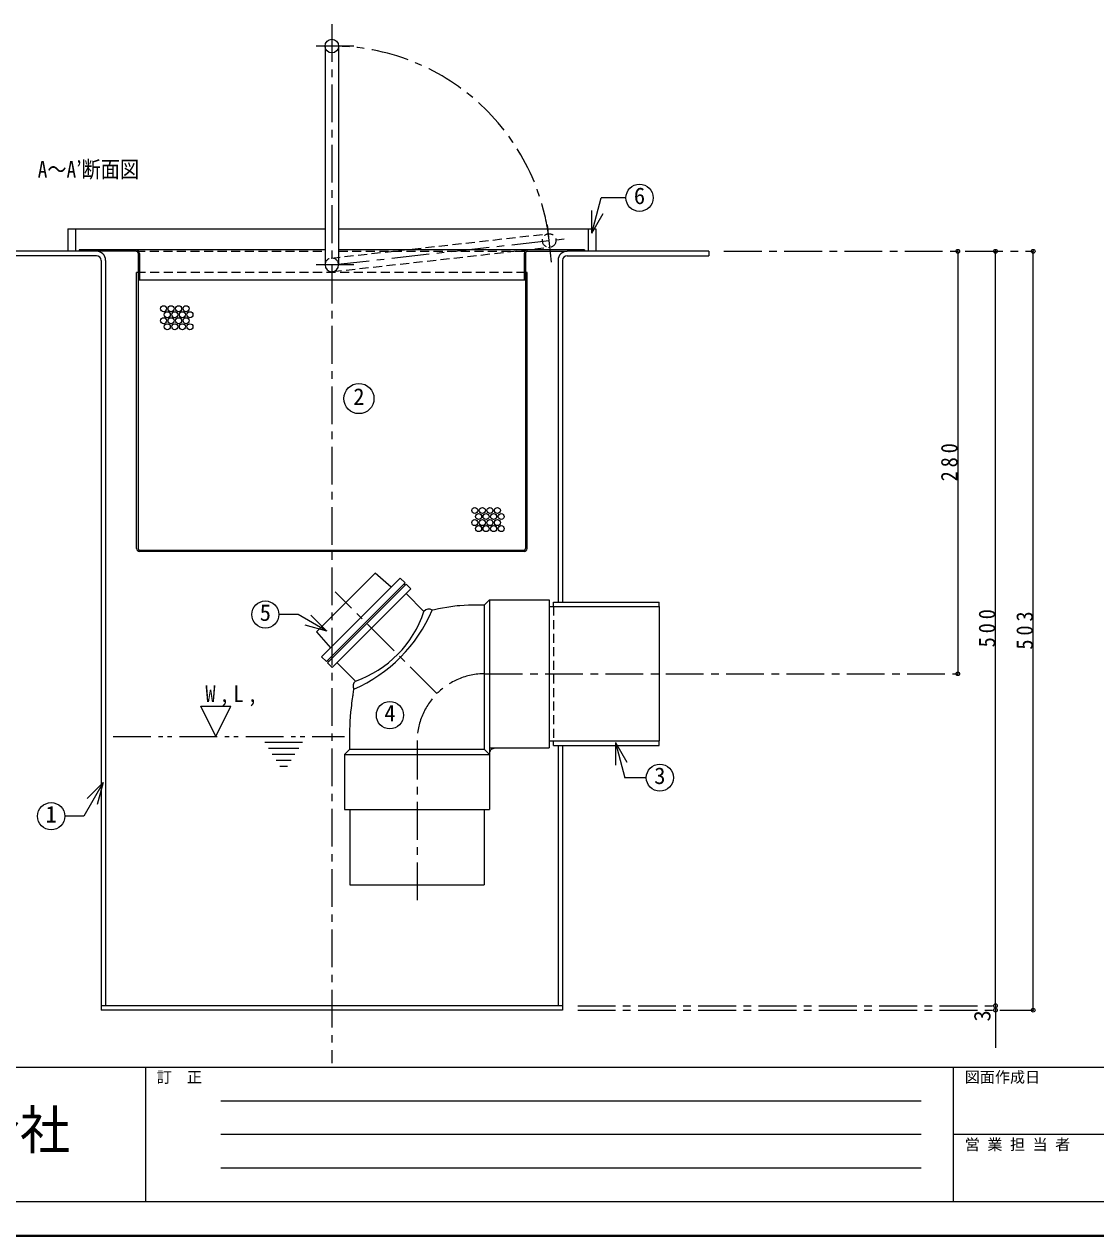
# Model space of a CAD drawing. Units: millimetres at full size, sheet at 1:5. Extents: x -1033 to 992, y -707 to 698.
# Drawn here: x -664 to 46, y -707 to 96 of the extents above; entities that cross this region are included whole.
import ezdxf
from ezdxf.enums import TextEntityAlignment as Align

# ---------------------------------------------------------------- set-up
doc = ezdxf.new("R2010")
doc.units = ezdxf.units.MM
doc.header["$LTSCALE"] = 5
doc.header["$PDMODE"] = 32
doc.header["$PDSIZE"] = 2.5
for name, pattern in [('CHAIN1', [8, 5, -1, 1, -1]), ('DASHED1', [1.8, 1.2, -0.6]), ('DOUBLE_CHAIN1', [8.8, 5, -1, 0.6, -0.6, 0.6, -1])]:
    doc.linetypes.add(name, pattern=pattern)
doc.layers.add('0-0_ﾚｲﾔ1', color=7, linetype='Continuous', lineweight=18)
doc.layers.add('0-7_文字', color=7, linetype='Continuous')
doc.styles.add('ＭＳ ゴシック', font='')
doc.styles.get('ＭＳ ゴシック').set_extended_font_data('MS Gothic')

msp = doc.modelspace()

# ---------------------------------------------------------------- linework, layer by layer
at = {"layer": '0-0_ﾚｲﾔ1', "color": 4, "linetype": 'CHAIN1', "lineweight": 9}
for p, q in [((-460.176, 96.346), (-460.176, -592.154)), ((-445.676, 81.846), (-474.676, 81.846)), ((-314.463, -61.431), (-317.69, -32.611)), ((-460.176, -63.154), (-301.667, -45.407)), ((-200.176, -54.154), (4.824, -54.154)), ((-445.676, -63.154), (-474.676, -63.154)), ((-390.496, -347.334), (-457.891, -279.939)), ((-358.676, -334.154), (-45.176, -334.154)), ((-403.676, -379.154), (-403.676, -489.154)), ((-297.176, -554.154), (-20.176, -554.154)), ((-297.176, -557.154), (4.824, -557.154))]:
    msp.add_line(p, q, dxfattribs=at)
at = {"layer": '0-0_ﾚｲﾔ1'}
for p, q in [((-464.676, 81.846), (-464.676, -63.154)), ((-455.676, 81.846), (-455.676, -63.154)), ((-287.878, -42.044), (-281.614, -18.665)), ((-265.172, -18.665), (-281.614, -18.665)), ((-287.878, -42.044), (-287.878, -27.044)), ((-287.878, -42.044), (-280.378, -29.053)), ((-627.676, -53.154), (-627.676, -54.154)), ((-590.076, -53.154), (-627.676, -53.154)), ((-589.876, -54.154), (-616.176, -54.154)), ((-588.676, -55.354), (-588.676, -73.154)), ((-587.676, -55.554), (-587.676, -73.154)), ((-332.676, -55.554), (-332.676, -73.154)), ((-331.676, -55.354), (-331.676, -73.154)), ((-330.476, -54.154), (-304.176, -54.154)), ((-292.676, -53.154), (-330.276, -53.154)), ((-292.676, -53.154), (-292.676, -54.154)), ((-588.676, -73.154), (-587.676, -73.154)), ((-332.676, -73.154), (-331.676, -73.154)), ((-482.424, -294.898), (-495.262, -294.898)), ((-463.403, -305.879), (-482.424, -294.898)), ((-463.403, -305.879), (-474.009, -295.273)), ((-243.176, -289.604), (-243.176, -378.704)), ((-463.403, -305.879), (-477.892, -301.997)), ((-272.169, -379.802), (-264.669, -392.793)), ((-272.169, -379.802), (-272.169, -394.802)), ((-272.169, -379.802), (-265.941, -403.045)), ((-611.843, -406.278), (-624.711, -428.566)), ((-611.843, -406.278), (-622.449, -416.884)), ((-611.843, -406.278), (-615.725, -420.766)), ((-251.691, -403.045), (-265.941, -403.045)), ((-624.711, -428.566), (-637.275, -428.566))]:
    msp.add_line(p, q, dxfattribs=at)
at = {"layer": '0-0_ﾚｲﾔ1', "color": 5, "lineweight": 25}
for p, q in [((-635.176, -39.154), (-635.176, -54.154)), ((-290.176, -39.154), (-285.176, -39.154)), ((-290.176, -39.154), (-290.176, -54.154)), ((-285.176, -39.154), (-285.176, -54.154)), ((-616.176, -54.154), (-710.176, -54.154)), ((-210.176, -54.154), (-304.176, -54.154)), ((-210.176, -54.154), (-210.176, -57.154)), ((-616.176, -57.154), (-710.176, -57.154)), ((-613.176, -60.154), (-613.176, -557.154)), ((-610.176, -60.154), (-610.176, -554.154)), ((-310.176, -60.154), (-310.176, -286.654)), ((-307.176, -60.154), (-307.176, -286.654)), ((-304.176, -57.154), (-210.176, -57.154)), ((-431.374, -267.565), (-470.265, -306.456)), ((-466.956, -322.946), (-414.802, -270.792)), ((-420.767, -276.757), (-431.374, -267.565)), ((-411.62, -273.974), (-414.802, -270.792)), ((-463.774, -326.128), (-411.62, -273.974)), ((-463.067, -326.835), (-410.912, -274.681)), ((-459.885, -330.017), (-407.73, -277.863)), ((-411.62, -275.388), (-412.327, -274.681)), ((-407.73, -277.863), (-410.912, -274.681)), ((-399.076, -292.881), (-410.912, -281.045)), ((-355.676, -285.154), (-359.176, -288.654)), ((-359.176, -288.654), (-359.176, -384.154)), ((-355.676, -285.154), (-355.676, -387.627)), ((-313.176, -286.654), (-243.176, -286.654)), ((-313.176, -289.604), (-313.176, -286.654)), ((-243.176, -289.604), (-243.176, -286.654)), ((-316.176, -289.604), (-243.176, -289.604)), ((-470.265, -306.456), (-461.073, -317.063)), ((-463.774, -326.128), (-466.956, -322.946)), ((-462.359, -326.128), (-463.067, -325.421)), ((-459.885, -330.017), (-463.067, -326.835)), ((-444.547, -338.991), (-456.703, -326.835)), ((-451.676, -387.654), (-448.176, -384.154)), ((-448.176, -384.154), (-359.176, -384.154)), ((-359.176, -384.154), (-355.676, -387.654)), ((-355.676, -383.154), (-316.176, -383.154)), ((-316.176, -378.704), (-243.176, -378.704)), ((-313.176, -381.654), (-313.176, -378.704)), ((-313.176, -381.654), (-243.176, -381.654)), ((-310.176, -381.654), (-310.176, -554.154)), ((-243.176, -381.654), (-243.176, -378.704)), ((-451.676, -387.654), (-355.676, -387.654)), ((-451.676, -387.654), (-451.676, -424.154)), ((-355.676, -387.654), (-355.676, -424.154)), ((-451.676, -424.154), (-355.676, -424.154)), ((-359.176, -424.154), (-359.176, -474.154)), ((-307.176, -554.154), (-613.176, -554.154))]:
    msp.add_line(p, q, dxfattribs=at)
at = {"layer": '0-0_ﾚｲﾔ1', "color": 4, "lineweight": 9}
for p, q in [((-630.176, -39.154), (-464.676, -39.154)), ((-455.676, -39.154), (-290.176, -39.154)), ((-464.676, -53.154), (-590.076, -53.154)), ((-330.276, -53.154), (-455.676, -53.154)), ((-45.176, -54.154), (-45.176, -334.154)), ((-20.176, -554.154), (-20.176, -54.154)), ((4.824, -557.154), (4.824, -54.154)), ((-588.676, -68.154), (-589.676, -68.154)), ((-589.676, -251.154), (-589.676, -68.154)), ((-588.676, -73.154), (-588.676, -251.154)), ((-587.676, -73.154), (-332.676, -73.154)), ((-331.676, -73.154), (-331.676, -251.154)), ((-587.676, -252.154), (-332.676, -252.154)), ((-332.676, -253.154), (-587.676, -253.154)), ((-537.144, -375.704), (-547.144, -355.704)), ((-547.144, -355.704), (-527.144, -355.704)), ((-537.144, -375.704), (-527.144, -355.704)), ((-20.176, -554.154), (-20.176, -582.154))]:
    msp.add_line(p, q, dxfattribs=at)
at = {"layer": '0-0_ﾚｲﾔ1', "color": 4, "linetype": 'DASHED1', "lineweight": 9}
for p, q in [((-460.677, -58.682), (-316.577, -42.549)), ((-589.876, -54.154), (-464.676, -54.154)), ((-459.676, -67.626), (-315.576, -51.493)), ((-455.676, -54.154), (-330.476, -54.154)), ((-331.676, -68.154), (-588.676, -68.154))]:
    msp.add_line(p, q, dxfattribs=at)
at = {"layer": '0-0_ﾚｲﾔ1', "linetype": 'DASHED1'}
msp.add_line((-313.176, -289.604), (-313.176, -378.704), dxfattribs=at)
at = {"layer": '0-0_ﾚｲﾔ1', "color": 4, "linetype": 'DOUBLE_CHAIN1', "lineweight": 9}
for p, q in [((-605.176, -375.704), (-451.676, -375.704)), ((-479.644, -379.704), (-504.644, -379.704)), ((-482.144, -383.704), (-502.144, -383.704)), ((-484.644, -387.704), (-499.644, -387.704)), ((-487.144, -391.704), (-497.144, -391.704)), ((-489.644, -395.704), (-494.644, -395.704))]:
    msp.add_line(p, q, dxfattribs=at)
at = {"layer": '0-0_ﾚｲﾔ1', "color": 6, "lineweight": 25}
for p, q in [((-1010.176, -594.868), (969.824, -594.868)), ((-583.748, -594.868), (-583.748, -684.154)), ((-48.033, -684.154), (-48.033, -594.868)), ((-533.748, -617.189), (-69.462, -617.189)), ((-69.462, -639.511), (-533.748, -639.511)), ((969.824, -639.511), (-48.033, -639.511)), ((-69.462, -661.832), (-533.748, -661.832)), ((969.824, -684.154), (-1010.176, -684.154))]:
    msp.add_line(p, q, dxfattribs=at)
at = {"layer": '0-0_ﾚｲﾔ1', "color": 1, "lineweight": 40}
msp.add_line((992.324, -706.654), (-1032.676, -706.654), dxfattribs=at)
at = {"layer": '0-0_ﾚｲﾔ1', "color": 5, "lineweight": 25}
for points in [[(-635.176, -39.154), (-630.176, -39.154), (-630.176, -54.154)], [(-359.176, -288.654), (-360.868, -288.65), (-363.784, -288.653), (-366.697, -288.681), (-369.606, -288.75), (-372.51, -288.876), (-375.406, -289.075), (-377.082, -289.23), (-378.645, -289.403), (-381.334, -289.762), (-384.016, -290.184), (-386.694, -290.656), (-389.367, -291.164), (-392.039, -291.693), (-393.588, -292.005)], [(-355.676, -285.154), (-316.176, -285.154), (-316.176, -383.154)], [(-448.176, -384.154), (-448.193, -382.728), (-448.219, -380.27), (-448.236, -377.813), (-448.238, -375.355), (-448.218, -372.898), (-448.172, -370.442), (-448.13, -369.017), (-448.097, -368.102), (-448.028, -366.525), (-447.943, -364.948), (-447.841, -363.373), (-447.721, -361.798), (-447.583, -360.226), (-447.494, -359.315), (-447.398, -358.398), (-447.218, -356.818), (-447.024, -355.24), (-446.819, -353.663), (-446.606, -352.087), (-446.389, -350.511), (-446.263, -349.598), (-446.195, -349.104), (-446.078, -348.253), (-445.961, -347.402), (-445.845, -346.551), (-445.729, -345.7), (-445.613, -344.849), (-445.546, -344.356)], [(-307.176, -381.654), (-307.176, -557.154), (-613.176, -557.154)], [(-355.676, -387.654), (-355.616, -387.305), (-355.506, -386.71), (-355.375, -386.135), (-355.213, -385.593), (-355.006, -385.096), (-354.743, -384.656), (-354.559, -384.432), (-354.308, -384.199), (-353.8, -383.874), (-353.211, -383.63), (-352.56, -383.45), (-351.863, -383.316), (-351.139, -383.209), (-350.713, -383.154)], [(-448.176, -424.154), (-448.176, -474.154), (-359.176, -474.154)]]:
    msp.add_lwpolyline(points, dxfattribs=at)
at = {"layer": '0-0_ﾚｲﾔ1', "color": 4, "lineweight": 9}
msp.add_lwpolyline([(-330.676, -251.154), (-330.676, -68.154), (-331.676, -68.154)], dxfattribs=at)
at = {"layer": '0-0_ﾚｲﾔ1', "color": 5, "lineweight": 25}
msp.add_circle((-460.176, 81.846), 4.5, dxfattribs=at)
at = {"layer": '0-0_ﾚｲﾔ1'}
for centre, radius in [((-256.172, -18.665), 9), ((-442.225, -151.76), 10), ((-504.262, -294.898), 9), ((-421.667, -361.599), 9), ((-242.691, -403.045), 9), ((-646.275, -428.566), 9)]:
    msp.add_circle(centre, radius, dxfattribs=at)
at = {"layer": '0-0_ﾚｲﾔ1', "color": 4, "linetype": 'DASHED1', "lineweight": 9}
msp.add_circle((-316.077, -47.021), 4.5, dxfattribs=at)
at = {"layer": '0-0_ﾚｲﾔ1', "color": 4, "lineweight": 9}
for centre in [(-571.784, -92.195), (-569.284, -96.195), (-566.784, -92.195), (-564.284, -96.195), (-561.784, -92.195), (-559.284, -96.195), (-556.784, -92.195), (-554.284, -96.195), (-571.784, -100.195), (-569.284, -104.195), (-566.784, -100.195), (-564.284, -104.195), (-561.784, -100.195), (-559.284, -104.195), (-556.784, -100.195), (-554.284, -104.195), (-365.387, -225.94), (-360.387, -225.94), (-355.387, -225.94), (-350.387, -225.94), (-365.387, -233.94), (-362.887, -229.94), (-360.387, -233.94), (-357.887, -229.94), (-355.387, -233.94), (-352.887, -229.94), (-350.387, -233.94), (-347.887, -229.94), (-362.887, -237.94), (-357.887, -237.94), (-352.887, -237.94), (-347.887, -237.94)]:
    msp.add_circle(centre, 2, dxfattribs=at)
at = {"layer": '0-0_ﾚｲﾔ1', "color": 4, "linetype": 'CHAIN1', "lineweight": 9}
for centre, radius, start, end in [((-460.176, -63.154), 145, 6.38802, 90), ((-358.676, -379.154), 45, 90, 180)]:
    msp.add_arc(centre, radius, start, end, dxfattribs=at)
at = {"layer": '0-0_ﾚｲﾔ1', "color": 5, "lineweight": 25}
for centre, radius, start, end in [((-616.176, -60.154), 6, 0, 90), ((-304.176, -60.154), 6, 90, 180), ((-616.176, -60.154), 3, 0, 90), ((-304.176, -60.154), 3, 90, 180), ((-485.624, -252.621), 100.108, 293.59993, 336.83269), ((-468.566, -269.829), 73.214, 289.15155, 341.64746), ((-395.848, -295.475), 4.141, 56.92731, 141.21989), ((-442.155, -342.211), 4.011, 126.59401, 212.31557)]:
    msp.add_arc(centre, radius, start, end, dxfattribs=at)
at = {"layer": '0-0_ﾚｲﾔ1'}
for centre, radius, start, end in [((-590.076, -55.554), 2.4, 0, 90), ((-589.876, -55.354), 1.2, 0, 90), ((-330.276, -55.554), 2.4, 90, 180), ((-330.476, -55.354), 1.2, 90, 180), ((-460.176, -63.154), 4.5, 180, 0)]:
    msp.add_arc(centre, radius, start, end, dxfattribs=at)
at = {"layer": '0-0_ﾚｲﾔ1', "color": 4, "linetype": 'DASHED1', "lineweight": 9}
msp.add_arc((-460.176, -63.154), 4.5, 0, 180, dxfattribs=at)
at = {"layer": '0-0_ﾚｲﾔ1', "color": 4, "lineweight": 9}
for centre, radius, start, end in [((-587.676, -251.154), 2, 180, 270), ((-587.676, -251.154), 1, 180, 270), ((-332.676, -251.154), 2, 270, 0), ((-332.676, -251.154), 1, 270, 0)]:
    msp.add_arc(centre, radius, start, end, dxfattribs=at)
at = {"layer": '0-0_ﾚｲﾔ1', "color": 4}
for p in [(-45.176, -54.154), (-20.176, -54.154), (4.824, -54.154), (-45.176, -334.154), (-20.176, -554.154), (-20.176, -557.154), (4.824, -557.154)]:
    msp.add_point(p, dxfattribs=at)

# ---------------------------------------------------------------- texts
at = {"layer": '0-0_ﾚｲﾔ1', "style": 'ＭＳ ゴシック'}
for s, height, width, p in [('A～A’断面図', 11, 0.85, (-655.176, -8.654)), ('工業株式会社', 25.66, 0.95, (-833.212, -657.011))]:
    msp.add_text(s, height=height, dxfattribs=dict(at, width=width)).set_placement(p, align=Align.BOTTOM_LEFT)
for s, height, p in [('6', 11, (-259.922, -26.165)), ('2', 11, (-445.975, -159.26)), ('5', 11, (-508.012, -302.398)), ('4', 11, (-425.417, -369.099)), ('3', 11, (-246.441, -410.545)), ('1', 11, (-650.025, -436.066)), ('訂\u3000正', 7.331, (-576.248, -607.368)), ('図面作成日', 7.331, (-40.533, -607.368)), ('営 業 担 当 者', 7.331, (-40.533, -652.011))]:
    msp.add_text(s, height=height, dxfattribs=at).set_placement(p, align=Align.BOTTOM_LEFT)
msp.add_text('3', height=11, rotation=90, dxfattribs=at).set_placement((-20.176, -564.654), align=Align.BOTTOM_LEFT)
at = {"layer": '0-0_ﾚｲﾔ1', "char_height": 11, "attachment_point": 7, "rotation": 90, "style": 'ＭＳ ゴシック'}
for s, insert in [('\\T1.38;\\W0.9;280', (-45.176, -206.654)), ('\\T1.38;\\W0.9;500', (-20.176, -316.654)), ('\\T1.38;\\W0.9;503', (4.824, -318.154))]:
    msp.add_mtext(s, dxfattribs=dict(at, insert=insert))
at = {"layer": '0-7_文字', "insert": (-544.019, -355.704), "char_height": 11, "attachment_point": 7, "style": 'ＭＳ ゴシック'}
msp.add_mtext('\\T1.38;\\W0.9;W,L,', dxfattribs=at)

doc.saveas('drawing.dxf')
